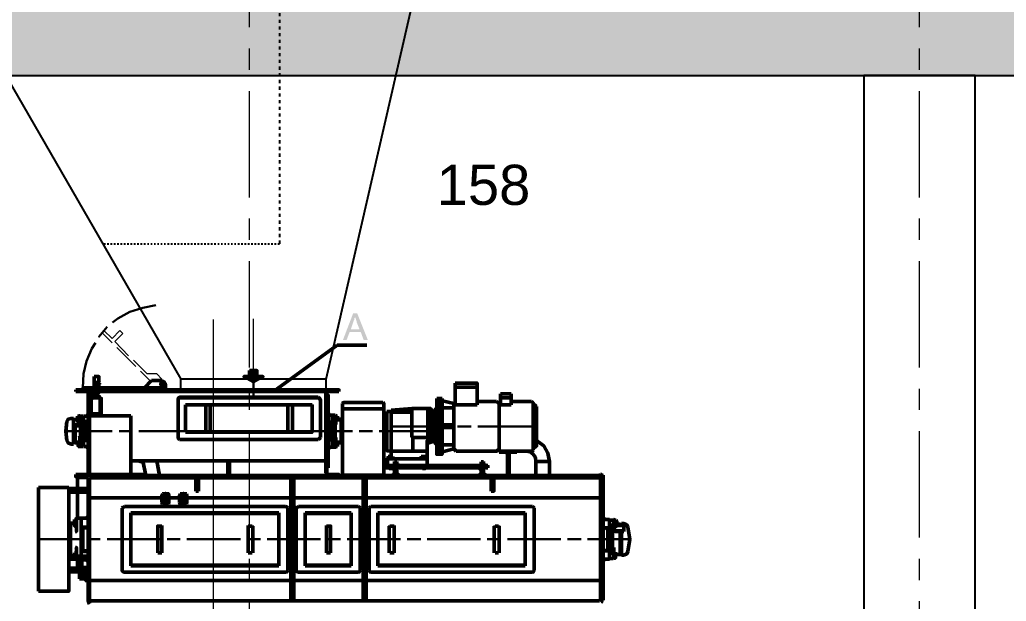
# Model space of a CAD drawing. Header units: millimetres. Extents: x 3220 to 226993, y 817 to 176024.
# Drawn here: x 204621 to 209039, y 143088 to 145694 of the extents above; entities that cross this region are included whole.
import ezdxf

# ---------------------------------------------------------------- set-up
doc = ezdxf.new("R2010")
doc.units = ezdxf.units.MM
doc.linetypes.add('AXES', pattern=[50.8, 31.75, -6.35, 6.35, -6.35])
doc.linetypes.add('DASHED', pattern=[15, 7, -8])
doc.layers.add('Axe', color=1, linetype='AXES', lineweight=9)
doc.layers.add('CACHÉ', color=3, linetype='DASHED')
doc.layers.add('Repère', color=76, linetype='Continuous')
doc.styles.get("Standard").update_dxf_attribs({"font": 'arial.ttf'})

# ---------------------------------------------------------------- blocks, each defined once
blk = doc.blocks.new('section b-c')
h = blk.add_hatch()
h.set_pattern_fill('AR-CONC', color=256, scale=3)
h.set_pattern_definition([(50, (0, 2000), (546.554, -47.817), [57.15, -628.65]), (355, (0, 2000), (-105.73, 573.17), [45.72, -502.922]), (100.4514, (45.55, 1996), (440.824, 525.353), [48.57, -534.271]), (46.1842, (0, 2152.4), (813.237, -126.127), [85.725, -942.975]), (96.6356, (67.8, 2141.9), (712.212, 742.278), [72.855, -801.407]), (351.184, (0, 2152.4), (712.212, 742.278), [68.58, -754.38]), (21, (76.2, 2114.3), (454.843, -306.7956), [57.15, -628.65]), (326, (76.2, 2114.3), (185.406, 552.564), [45.72, -502.92]), (71.4514, (114.1, 2088.73), (640.249, 245.768), [48.57, -534.27]), (37.5, (0, 2000), (9.2658, 253.6651), [0, -496.824, 0, -510.54, 0, -504.825]), (7.5, (0, 2000), (200.459, 300.5417), [0, -291.084, 0, -485.394, 0, -192.405]), (327.5, (-169.93, 2000), (406.7718, -17.1862), [0, -190.5, 0, -594.36, 0, -788.67]), (317.5, (-246.13, 2000), (444.3875, 76.2795), [0, -247.65, 0, -394.716, 0, -560.07])])
h.paths.add_polyline_path([(0, 9500), (-250, 9500), (-250, 5000), (0, 5000)])
h.paths.add_polyline_path([(250, 9500), (0, 9500), (0, 5000), (250, 5000)])
h.paths.add_polyline_path([(0, 10000), (-250, 10000), (-250, 9500), (0, 9500)])
h.paths.add_polyline_path([(3000, 10000), (0, 10000), (0, 9500), (250, 9500), (3000, 9500)])
h.paths.add_polyline_path([(6000, 10000), (3000, 10000), (3000, 9500), (6000, 9500)])
h.paths.add_polyline_path([(9000, 10000), (6000, 10000), (6000, 9500), (9000, 9500)])
h.paths.add_polyline_path([(12000, 10000), (9000, 10000), (9000, 9500), (12000, 9500)])
h.paths.add_polyline_path([(15000, 10000), (12000, 10000), (12000, 9500), (15000, 9500)])
h.paths.add_polyline_path([(24000, 10000), (15000, 10000), (15000, 9500), (15250, 9500), (17750, 9500), (24000, 9500)])
h.paths.add_polyline_path([(24000, 9500), (23750, 9500), (23750, 5000), (24000, 5000)])
h.paths.add_polyline_path([(24250, 9500), (24000, 9500), (24000, 5000), (24250, 5000)])
h.paths.add_polyline_path([(24250, 10000), (24000, 10000), (24000, 9500), (24250, 9500)])
blk.add_lwpolyline([(250, 5000), (250, 9500), (23750, 9500), (23750, 4000)])
blk.add_lwpolyline([(17750, 5000), (18250, 5000), (18250, 9500), (17750, 9500)], close=True)
at = {"layer": 'Axe', "ltscale": 15}
for p, q in [((15000, -4000), (15000, 33323.9)), ((18000, -4000), (18000, 33323.9))]:
    blk.add_line(p, q, dxfattribs=at)
blk = doc.blocks.new('cone produit finie')
at = {"color": 1}
for p, q in [((-3000, 0), (-3000, -50)), ((0, 0), (0, -50))]:
    blk.add_line(p, q, dxfattribs=at)
at = {"color": 4}
for p, q in [((-100, 0), (-2900, 0)), ((-1575, -2399.8), (-2900, 0)), ((-375, -560), (-100, 0)), ((-375, -1844.8), (-375, -560)), ((-375, -2399.8), (-375, -1844.8)), ((-275, -2399.8), (-1675, -2399.8)), ((-1675, -2399.8), (-675, -4249.8)), ((-275, -4249.8), (-275, -2399.8)), ((-675, -4289.8), (-675, -4249.8)), ((-275, -4249.8), (-675, -4249.8)), ((-275, -4289.8), (-275, -4249.8))]:
    blk.add_line(p, q, dxfattribs=at)
for points in [[(-290, -799.8), (-2645.1, -799.8), (-2645.1, -689.8), (-290, -689.8)], [(-290, -1449.8), (-2313.3, -1453.4), (-2313.3, -1343.4), (-290, -1339.8)], [(-290, -2054.8), (-2007.9, -2054.8), (-2007.9, -1944.8), (-290, -1944.8)], [(-200, -2654.8), (-1617.9, -2654.8), (-1617.9, -2544.8), (-200, -2544.8)], [(-200, -3154.8), (-1366, -3154.8), (-1366, -3044.8), (-200, -3044.8)], [(-200, -3654.8), (-1114.1, -3654.8), (-1114.1, -3544.8), (-200, -3544.8)], [(-200, -4299.8), (-750, -4299.8), (-750, -4289.8), (-200, -4289.8)]]:
    blk.add_lwpolyline(points, close=True, dxfattribs=at)
blk = doc.blocks.new('158')
at = {"color": 34}
for p, q in [((-1315.4, -492.8), (-1800.4, 1612.3)), ((550, 1612.3), (-665.4, -492.8)), ((-1315.4, -492.8), (-665.4, -492.8)), ((-1315.4, -537.8), (-1315.4, -492.8)), ((-665.4, -537.8), (-665.4, -492.8))]:
    blk.add_line(p, q, dxfattribs=at)
at = {"color": 34, "elevation": 0}
for points in [[(-1698.2, 1761.3), (-1198.2, 1761.3), (-1198.2, 1767.3), (-1698.2, 1767.3)], [(-748.2, 1761.3), (-248.2, 1761.3), (-248.2, 1767.3), (-748.2, 1767.3)], [(-1248.2, 1761.3), (-1648.2, 1761.3), (-1648.2, 1662.3), (-1248.2, 1662.3)], [(-298.2, 1761.3), (-698.2, 1761.3), (-698.2, 1662.3), (-298.2, 1662.3)], [(-1375.4, -542.8), (-605.4, -542.8), (-605.4, -537.8), (-1375.4, -537.8)]]:
    blk.add_lwpolyline(points, close=True, dxfattribs=at)
at = {"color": 34}
for points in [[(-1850.4, 1656.3), (600, 1656.3), (600, 1662.3), (-1850.4, 1662.3)], [(-1800.4, 1612.3), (550, 1612.3), (550, 1656.3), (-1800.4, 1656.3)]]:
    blk.add_lwpolyline(points, close=True, dxfattribs=at)
at = {"layer": 'CACHÉ', "ltscale": 2}
for p, q in [((-1107.2, 1357.3), (-1107.2, 112.3)), ((192.8, 1357.3), (192.8, 993.6))]:
    blk.add_line(p, q, dxfattribs=at)
at = {"layer": 'CACHÉ'}
blk.add_line((-1107.2, 112.3), (-316, 112.3), dxfattribs=at)
at = {"layer": 'CACHÉ', "ltscale": 2}
blk.add_lwpolyline([(-1157.2, 1357.3), (242.8, 1357.3), (242.8, 1362.3), (-1157.2, 1362.3)], close=True, dxfattribs=at)
blk = doc.blocks.new('PRESSE F')
at = {"true_color": 0x000007}
for points in [[(643.9, 3422.1), (625.2, 3422.1), (579.5, 3302.6), (596.1, 3302.6), (609.6, 3339), (659.5, 3339), (614.8, 3350.4), (627.3, 3387.8), (627.3, 3389.9), (630.4, 3393), (630.4, 3400.2), (633.5, 3403.4), (633.5, 3408.6)], [(643.9, 3422.1), (633.5, 3408.6), (633.5, 3405.4), (635.6, 3403.4), (635.6, 3400.2), (638.7, 3398.2), (638.7, 3393), (640.8, 3387.8), (640.8, 3384.7), (654.3, 3350.4), (614.8, 3350.4), (659.5, 3339), (673, 3302.6), (691.7, 3302.6)]]:
    blk.add_hatch(color=7, dxfattribs=at).paths.add_polyline_path(points)
at = {"color": 1, "linetype": 'Continuous', "lineweight": 30}
for points in [[(-257.6, 3459.4), (-315.7, 3448), (-374.9, 3429.3), (-427.9, 3400.2), (-451.8, 3381.6)], [(-475.7, 3362.9), (-513, 3318.2), (-513, 3318.2)], [(-528.6, 3291.2), (-544.2, 3265.2), (-569.1, 3209.2), (-581.6, 3151), (-584.7, 3089.7)], [(178.6, 3115.7), (178.6, 3049.2), (178.6, 3049.2)], [(1063.5, 2916.3), (795.5, 2916.3), (795.5, 2916.3)], [(1153.8, 2916.3), (1092.6, 2916.3)], [(1451.9, 2916.3), (1184, 2916.3)], [(-666.8, 2895.5), (-453.9, 2895.5)], [(-422.7, 2895.5), (-363.5, 2895.5)], [(-334.4, 2895.5), (-95.5, 2895.5)], [(-63.4, 2895.5), (-5.2, 2895.5)], [(23.9, 2895.5), (263.8, 2895.5)], [(292.9, 2895.5), (354.1, 2895.5)], [(383.2, 2895.5), (622.1, 2895.5)], [(652.2, 2895.5), (712.5, 2895.5)], [(742.6, 2895.5), (957.6, 2895.5), (957.6, 2895.5)], [(-595.1, 2411.5), (-784.1, 2411.5), (-784.1, 2411.5)], [(-507.9, 2411.5), (-566, 2411.5)], [(-236.8, 2411.5), (-475.7, 2411.5)], [(-148.5, 2411.5), (-206.7, 2411.5)], [(120.5, 2411.5), (-119.4, 2411.5)], [(210.8, 2411.5), (151.6, 2411.5)], [(478.8, 2411.5), (239.9, 2411.5)], [(569.1, 2411.5), (507.9, 2411.5)], [(838.1, 2411.5), (598.2, 2411.5)], [(928.5, 2411.5), (867.2, 2411.5)], [(1196.4, 2411.5), (957.6, 2411.5)], [(1286.8, 2411.5), (1225.5, 2411.5)], [(1555.8, 2411.5), (1316.9, 2411.5)], [(1646.1, 2411.5), (1584.8, 2411.5)], [(1861.1, 2411.5), (1675.2, 2411.5)]]:
    blk.add_lwpolyline(points, dxfattribs=at)
at = {"color": 1, "linetype": 'Continuous', "lineweight": 20}
for points in [[(0, 255.5), (0, 3395.1)], [(178.6, 3115.7), (178.6, 3398.2)]]:
    blk.add_lwpolyline(points, dxfattribs=at)
at = {"color": 7, "linetype": 'Continuous', "lineweight": 20, "true_color": 0x000007}
for points in [[(-453.9, 3309.9), (-491.2, 3345.2), (-499.5, 3336.9)], [(-499.5, 3336.9), (-453.9, 3291.2)], [(-419.6, 3345.2), (-453.9, 3309.9), (-453.9, 3309.9)], [(-441.4, 3296.4), (-406.1, 3331.7), (-419.6, 3345.2)], [(-441.4, 3296.4), (-380.1, 3233)], [(-433.1, 3270.4), (-347.9, 3185.3)], [(-358.3, 3212.3), (-297, 3151), (-297, 3151)], [(-327.1, 3163.5), (-281.4, 3118.8), (-281.4, 3118.8)], [(-254.4, 3151), (-297, 3151)], [(-254.4, 3151), (-230.6, 3127.1)], [(-145.4, 3079.3), (-145.4, 3073.1), (-145.4, 3073.1)], [(502.7, 3079.3), (502.7, 3073.1), (502.7, 3073.1)], [(-560.8, 2967.2), (-560.8, 2982.7), (-560.8, 2982.7)]]:
    blk.add_lwpolyline(points, dxfattribs=at)
at = {"color": 7, "linetype": 'Continuous', "lineweight": 50, "true_color": 0x000007}
for points in [[(553.6, 3280.8), (269, 3073.1), (269, 3073.1)], [(553.6, 3280.8), (686.5, 3280.8)], [(-533.8, 3139.6), (-533.8, 3089.7)], [(-533.8, 3139.6), (-513, 3139.6), (-513, 3113.6)], [(162, 3166.6), (162, 3139.6), (136.1, 3139.6), (178.6, 3115.7)], [(162, 3166.6), (194.2, 3166.6), (194.2, 3139.6), (221.2, 3139.6), (178.6, 3115.7)], [(-526.6, 3110.5), (-528.6, 3113.6), (-531.7, 3110.5)], [(-531.7, 3110.5), (-531.7, 3105.3)], [(-531.7, 3105.3), (-509.9, 3105.3)], [(-513, 3113.6), (-528.6, 3113.6), (-528.6, 3113.6)], [(-526.6, 3110.5), (-526.6, 3105.3)], [(-515.1, 3110.5), (-526.6, 3110.5), (-526.6, 3110.5)], [(-526.6, 3105.3), (-526.6, 3091.8)], [(-509.9, 3110.5), (-513, 3113.6), (-515.1, 3110.5)], [(-515.1, 3110.5), (-515.1, 3105.3)], [(-515.1, 3105.3), (-515.1, 3091.8)], [(-513, 3105.3), (-513, 3091.8)], [(-509.9, 3110.5), (-509.9, 3105.3)], [(-278.3, 3121.9), (-308.5, 3089.7)], [(-278.3, 3121.9), (-230.6, 3121.9)], [(-230.6, 3089.7), (-220.2, 3094.9), (-215, 3105.3), (-220.2, 3115.7), (-230.6, 3121.9)], [(-230.6, 3115.7), (-230.6, 3113.6)], [(-230.6, 3115.7), (-228.5, 3115.7), (-228.5, 3115.7)], [(-230.6, 3097), (-230.6, 3094.9), (-228.5, 3094.9)], [(-228.5, 3115.7), (-228.5, 3113.6)], [(-228.5, 3097), (-228.5, 3094.9)], [(-215, 3105.3), (-215, 3079.3)], [(1082.2, 3110.5), (1082.2, 3108.4), (1082.2, 3108.4)], [(1082.2, 3110.5), (1177.7, 3110.5)], [(1082.2, 3108.4), (1082.2, 3012.9)], [(1180.8, 3108.4), (1180.8, 3110.5), (1177.7, 3110.5)], [(1180.8, 3108.4), (1180.8, 3012.9)], [(-616.9, 3079.3), (-531.7, 3079.3)], [(-616.9, 3079.3), (-616.9, 3073.1)], [(-616.9, 3073.1), (-566, 3073.1), (-566, 3073.1)], [(-584.7, 3089.7), (-230.6, 3089.7)], [(-584.7, 3089.7), (-584.7, 3079.3), (-584.7, 3079.3)], [(-555.6, 3067.9), (-557.7, 3073.1), (-566, 3079.3)], [(-560.8, 3067.9), (-562.9, 3071), (-566, 3073.1)], [(-560.8, 3067.9), (-560.8, 2706.5)], [(-555.6, 3073.1), (-557.7, 3071), (-557.7, 3071)], [(-555.6, 3073.1), (-533.8, 3073.1), (-533.8, 3073.1)], [(-555.6, 3067.9), (-555.6, 2706.5), (-555.6, 2706.5)], [(-550.4, 3062.7), (-550.4, 3044)], [(-542.1, 3044), (-542.1, 3049.2), (-550.4, 3044)], [(-547.3, 3067.9), (-523.4, 3079.3), (-523.4, 3079.3)], [(-544.2, 3055.4), (-523.4, 3057.5), (-523.4, 3057.5)], [(-542.1, 3049.2), (-509.9, 3049.2), (-509.9, 3044)], [(-539, 3055.4), (-539, 3049.2)], [(-536.9, 3089.7), (-536.9, 3084.5)], [(-536.9, 3084.5), (-504.7, 3084.5)], [(-509.9, 3091.8), (-531.7, 3091.8), (-531.7, 3089.7)], [(-518.2, 3062.7), (-513, 3067.9), (-509.9, 3073.1), (-513, 3081.4), (-520.3, 3084.5), (-528.6, 3081.4), (-531.7, 3076.2)], [(-531.7, 3055.4), (-520.3, 3055.4), (-520.3, 3049.2)], [(-531.7, 3055.4), (-531.7, 3049.2)], [(-528.6, 3055.4), (-528.6, 3057.5)], [(-523.4, 3055.4), (-526.6, 3057.5), (-528.6, 3055.4)], [(-515.1, 3071), (-520.3, 3057.5), (-523.4, 3057.5)], [(-523.4, 3055.4), (-523.4, 3057.5)], [(-509.9, 3091.8), (-509.9, 3089.7)], [(-509.9, 3079.3), (560.8, 3079.3), (560.8, 3073.1)], [(-509.9, 3073.1), (500.6, 3073.1), (502.7, 3071)], [(-504.7, 3089.7), (-504.7, 3084.5)], [(-260.7, 3089.7), (-260.7, 3079.3)], [(-244.1, 3089.7), (-244.1, 3079.3)], [(513, 3079.3), (505.8, 3073.1), (502.7, 3067.9)], [(502.7, 3067.9), (502.7, 2706.5)], [(560.8, 3073.1), (513, 3073.1), (507.9, 3071), (507.9, 3067.9)], [(507.9, 3067.9), (507.9, 2701.3), (513, 2701.3)], [(513, 2730.4), (513, 3057.5), (507.9, 3057.5)], [(1180.8, 3091.8), (1082.2, 3091.8)], [(1284.7, 3062.7), (1284.7, 3060.6), (1284.7, 3060.6)], [(1284.7, 3062.7), (1332.5, 3062.7)], [(1332.5, 3012.9), (1284.7, 3012.9), (1284.7, 3060.6)], [(1332.5, 3060.6), (1332.5, 3062.7), (1332.5, 3062.7)], [(1332.5, 3060.6), (1332.5, 3012.9)], [(-550.4, 3047.1), (-555.6, 3047.1)], [(-550.4, 3044), (-509.9, 3044), (-509.9, 3044)], [(-542.1, 3044), (-544.2, 3041.9), (-547.3, 3038.8)], [(-547.3, 3038.8), (-547.3, 2975.5)], [(-509.9, 3047.1), (-504.7, 3047.1)], [(-507.9, 3038.8), (-507.9, 3041.9), (-509.9, 3044)], [(-507.9, 3038.8), (-507.9, 2970.3)], [(-504.7, 3044), (-504.7, 3047.1)], [(-502.7, 3044), (-502.7, 2970.3)], [(468.4, 3047.1), (-151.6, 3047.1), (-156.8, 3044), (-158.9, 3036.8)], [(468.4, 3044), (-151.6, 3044), (-156.8, 3041.9), (-158.9, 3033.6)], [(-158.9, 3036.8), (-158.9, 2866.4), (-156.8, 2861.2), (-151.6, 2858.1)], [(-124.6, 3012.9), (441.4, 3012.9), (441.4, 3012.9)], [(-124.6, 3012.9), (-124.6, 2890.3)], [(-34.3, 3009.7), (-34.3, 3012.9)], [(-34.3, 3009.7), (-34.3, 2892.4), (-15.6, 2892.4)], [(-15.6, 3009.7), (-15.6, 3012.9)], [(-15.6, 3009.7), (-15.6, 2892.4), (-15.6, 2892.4)], [(332.3, 3009.7), (332.3, 2892.4)], [(335.5, 3009.7), (335.5, 3012.9)], [(351, 3009.7), (351, 3012.9)], [(354.1, 3009.7), (354.1, 2892.4)], [(441.4, 3012.9), (441.4, 2890.3), (441.4, 2890.3)], [(478.8, 3036.8), (473.6, 3044), (468.4, 3047.1)], [(478.8, 3033.6), (473.6, 3041.9), (468.4, 3044)], [(478.8, 3036.8), (478.8, 2866.4)], [(758.1, 3023.2), (582.6, 3023.2), (577.4, 3018.1)], [(577.4, 3018.1), (577.4, 2696.1), (577.4, 2696.1)], [(763.3, 2696.1), (763.3, 3018.1), (758.1, 3023.2)], [(763.3, 3018.1), (758.1, 3023.2)], [(1000.1, 3041.9), (1000.1, 3038.8), (1000.1, 3038.8)], [(1013.6, 3041.9), (1000.1, 3041.9)], [(1000.1, 3038.8), (1000.1, 2794.8)], [(1013.6, 3041.9), (1013.6, 2791.7)], [(1013.6, 2791.7), (1013.6, 3041.9), (1024, 3041.9)], [(1013.6, 2791.7), (1024, 2791.7), (1024, 3041.9)], [(1024, 3033.6), (1024, 3030.5), (1026.1, 3030.5)], [(1077, 3018.1), (1026.1, 3030.5)], [(1071.8, 2999.4), (1074.9, 2999.4), (1077, 3004.6)], [(1077, 3018.1), (1082.2, 3023.2)], [(1077, 3018.1), (1077, 2815.5)], [(1082.2, 3012.9), (1180.8, 3012.9)], [(1268.1, 3028.4), (1180.8, 3028.4)], [(1268.1, 3028.4), (1279.5, 3018.1)], [(1279.5, 3028.4), (1284.7, 3028.4)], [(1279.5, 3028.4), (1279.5, 2805.2)], [(1332.5, 3044), (1284.7, 3044)], [(1332.5, 3028.4), (1424.9, 3028.4)], [(1431.1, 2810.3), (1431.1, 3023.2), (1428, 3025.3), (1424.9, 3028.4)], [(1431.1, 3018.1), (1446.7, 3004.6)], [(1446.7, 3004.6), (1446.7, 2829), (1446.7, 2829)], [(-608.6, 2940.2), (-608.6, 2962), (-608.6, 2962)], [(-608.6, 2962), (-600.3, 2962)], [(-600.3, 2924.6), (-600.3, 2964.1), (-598.2, 2964.1)], [(-598.2, 2964.1), (-598.2, 2922.5), (-598.2, 2922.5)], [(-595.1, 2962), (-598.2, 2962), (-598.2, 2962)], [(-595.1, 2962), (-581.6, 2962)], [(-581.6, 2962), (-581.6, 2825.9)], [(-579.5, 2962), (-579.5, 2964.1)], [(-579.5, 2962), (-569.1, 2962)], [(-569.1, 2962), (-560.8, 2970.3)], [(-539, 2970.3), (-555.6, 2970.3)], [(-555.6, 2964.1), (-369.7, 2964.1)], [(-547.3, 2975.5), (-544.2, 2972.4), (-542.1, 2972.4)], [(-542.1, 2972.4), (-507.9, 2972.4), (-507.9, 2975.5)], [(-539, 2972.4), (-539, 2970.3)], [(-539, 2970.3), (-513, 2970.3)], [(-515.1, 2970.3), (-515.1, 2972.4)], [(-515.1, 2970.3), (-507.9, 2970.3), (-507.9, 2970.3)], [(-513, 2972.4), (-513, 2970.3)], [(-507.9, 2970.3), (-504.7, 2970.3)], [(-504.7, 2970.3), (-504.7, 2972.4)], [(-369.7, 2964.1), (-369.7, 2706.5), (-366.6, 2701.3), (-363.5, 2701.3)], [(521.4, 2967.2), (513, 2975.5)], [(521.4, 2967.2), (545.2, 2967.2)], [(531.7, 2967.2), (531.7, 2823.8)], [(548.4, 2964.1), (545.2, 2967.2), (545.2, 2967.2)], [(548.4, 2964.1), (548.4, 2924.6)], [(555.6, 2962), (548.4, 2962)], [(555.6, 2956.8), (555.6, 2962), (555.6, 2962)], [(776.8, 2962), (771.7, 2962), (768.5, 2958.9)], [(776.8, 2982.7), (776.8, 2839.4)], [(776.8, 2982.7), (795.5, 2982.7), (795.5, 2982.7)], [(888, 2996.2), (795.5, 2989)], [(795.5, 2989), (795.5, 2985.9), (795.5, 2985.9)], [(795.5, 2985.9), (795.5, 2805.2)], [(795.5, 2980.7), (888, 2980.7)], [(888, 2970.3), (888, 2996.2), (971.1, 2996.2)], [(888, 2982.7), (888, 2868.5)], [(959.6, 2996.2), (959.6, 2876.8)], [(976.2, 2991.1), (973.1, 2994.2), (973.1, 2996.2), (971.1, 2996.2)], [(976.2, 2991.1), (976.2, 2982.7)], [(984.6, 2982.7), (976.2, 2989), (976.2, 2989)], [(976.2, 2982.7), (976.2, 2879.9)], [(984.6, 2982.7), (1000.1, 2999.4)], [(984.6, 2849.8), (984.6, 2982.7)], [(1024, 3001.4), (1024, 2999.4), (1024, 2999.4)], [(1024, 2999.4), (1071.8, 2999.4)], [(-656.4, 2938.1), (-661.6, 2895.5), (-656.4, 2852.9)], [(-627.3, 2951.6), (-637.7, 2951.6), (-651.2, 2948.5), (-656.4, 2938.1)], [(-627.3, 2837.3), (-627.3, 2951.6)], [(-627.3, 2946.4), (-608.6, 2946.4)], [(-627.3, 2922.5), (-600.3, 2922.5), (-600.3, 2924.6)], [(-603.4, 2919.4), (-627.3, 2919.4)], [(-608.6, 2946.4), (-619, 2946.4), (-619, 2946.4)], [(-619, 2844.6), (-619, 2919.4)], [(-608.6, 2958.9), (-608.6, 2956.8), (-600.3, 2956.8)], [(-608.6, 2956.8), (-608.6, 2943.3), (-608.6, 2943.3)], [(-600.3, 2943.3), (-608.6, 2943.3), (-608.6, 2938.1), (-600.3, 2938.1)], [(-603.4, 2919.4), (-598.2, 2922.5), (-598.2, 2924.6)], [(-600.3, 2919.4), (-598.2, 2919.4), (-598.2, 2922.5)], [(-595.1, 2839.4), (-595.1, 2951.6)], [(-581.6, 2916.3), (-576.4, 2916.3)], [(-579.5, 2938.1), (-569.1, 2938.1), (-569.1, 2938.1)], [(-576.4, 2938.1), (-576.4, 2852.9), (-576.4, 2852.9)], [(-569.1, 2938.1), (-560.8, 2929.8)], [(531.7, 2935), (521.4, 2935), (513, 2927.7)], [(526.6, 2935), (526.6, 2856)], [(526.6, 2916.3), (531.7, 2916.3)], [(545.2, 2951.6), (545.2, 2839.4)], [(555.6, 2956.8), (548.4, 2956.8)], [(555.6, 2943.3), (548.4, 2943.3)], [(555.6, 2938.1), (548.4, 2938.1)], [(555.6, 2958.9), (555.6, 2940.2)], [(555.6, 2943.3), (555.6, 2956.8), (555.6, 2956.8)], [(555.6, 2948.5), (569.1, 2948.5)], [(555.6, 2938.1), (555.6, 2943.3), (555.6, 2943.3)], [(572.2, 2946.4), (572.2, 2948.5), (569.1, 2948.5)], [(572.2, 2946.4), (572.2, 2842.5), (572.2, 2842.5)], [(577.4, 2929.8), (572.2, 2929.8), (572.2, 2932.9), (572.2, 2929.8)], [(572.2, 2929.8), (572.2, 2858.1), (572.2, 2858.1)], [(768.5, 2951.6), (763.3, 2951.6), (763.3, 2948.5)], [(768.5, 2958.9), (768.5, 2829)], [(1024, 2927.7), (1024, 2924.6), (1029.2, 2922.5)], [(1029.2, 2922.5), (1071.8, 2922.5), (1071.8, 2922.5)], [(1071.8, 2922.5), (1074.9, 2924.6), (1077, 2927.7)], [(-124.6, 2892.4), (441.4, 2892.4)], [(-124.6, 2890.3), (441.4, 2890.3)], [(-34.3, 2892.4), (-34.3, 2895.5)], [(-15.6, 2892.4), (-15.6, 2895.5)], [(335.5, 2892.4), (335.5, 2895.5)], [(335.5, 2892.4), (351, 2892.4)], [(351, 2892.4), (351, 2895.5)], [(959.6, 2876.8), (959.6, 2852.9), (976.2, 2858.1)], [(976.2, 2879.9), (976.2, 2858.1)], [(1029.2, 2911.1), (1024, 2909), (1024, 2905.9)], [(1029.2, 2911.1), (1071.8, 2911.1), (1071.8, 2911.1)], [(1077, 2905.9), (1074.9, 2909), (1071.8, 2911.1)], [(-656.4, 2852.9), (-651.2, 2842.5), (-637.7, 2837.3)], [(-627.3, 2837.3), (-637.7, 2837.3), (-637.7, 2837.3)], [(-627.3, 2866.4), (-619, 2866.4), (-619, 2866.4)], [(-619, 2852.9), (-627.3, 2852.9)], [(-619, 2844.6), (-619, 2842.5), (-616.9, 2842.5)], [(-616.9, 2842.5), (-605.5, 2842.5)], [(-605.5, 2852.9), (-605.5, 2844.6), (-605.5, 2844.6)], [(-605.5, 2852.9), (-598.2, 2852.9), (-598.2, 2852.9)], [(-605.5, 2849.8), (-605.5, 2829), (-605.5, 2834.2)], [(-605.5, 2844.6), (-605.5, 2834.2), (-605.5, 2834.2)], [(-605.5, 2844.6), (-598.2, 2844.6)], [(-605.5, 2834.2), (-598.2, 2834.2)], [(-605.5, 2829), (-605.5, 2825.9)], [(-598.2, 2868.5), (-600.3, 2871.6), (-600.3, 2871.6)], [(-598.2, 2829), (-598.2, 2868.5)], [(-598.2, 2829), (-598.2, 2825.9), (-595.1, 2825.9)], [(-581.6, 2871.6), (-576.4, 2871.6)], [(-579.5, 2852.9), (-569.1, 2852.9), (-569.1, 2852.9)], [(-579.5, 2829), (-579.5, 2831.1)], [(-569.1, 2852.9), (-560.8, 2861.2)], [(-151.6, 2858.1), (468.4, 2858.1)], [(468.4, 2858.1), (473.6, 2861.2), (478.8, 2866.4)], [(521.4, 2856), (513, 2863.3)], [(521.4, 2856), (531.7, 2856)], [(526.6, 2871.6), (531.7, 2871.6)], [(548.4, 2825.9), (548.4, 2866.4)], [(555.6, 2852.9), (548.4, 2852.9)], [(555.6, 2844.6), (548.4, 2844.6)], [(555.6, 2834.2), (548.4, 2834.2)], [(555.6, 2825.9), (555.6, 2852.9), (555.6, 2852.9)], [(555.6, 2829), (555.6, 2849.8)], [(555.6, 2842.5), (572.2, 2842.5), (572.2, 2842.5)], [(572.2, 2861.2), (577.4, 2861.2), (577.4, 2861.2)], [(768.5, 2837.3), (763.3, 2837.3), (763.3, 2839.4)], [(776.8, 2829), (768.5, 2829), (768.5, 2829)], [(795.5, 2805.2), (776.8, 2807.2), (776.8, 2839.4)], [(888, 2868.5), (888, 2871.6)], [(888, 2868.5), (891.1, 2868.5), (891.1, 2866.4)], [(891.1, 2866.4), (959.6, 2866.4)], [(893.2, 2866.4), (893.2, 2863.3), (893.2, 2863.3)], [(899.4, 2866.4), (893.2, 2866.4), (893.2, 2866.4)], [(893.2, 2863.3), (893.2, 2805.2)], [(957.6, 2849.8), (957.6, 2852.9), (959.6, 2852.9)], [(984.6, 2849.8), (957.6, 2839.4)], [(957.6, 2849.8), (957.6, 2805.2)], [(984.6, 2849.8), (1000.1, 2834.2)], [(1024, 2834.2), (1024, 2831.1), (1024, 2831.1)], [(1024, 2834.2), (1071.8, 2834.2), (1071.8, 2834.2)], [(1077, 2829), (1074.9, 2834.2), (1071.8, 2834.2)], [(1431.1, 2815.5), (1446.7, 2829)], [(1504.9, 2759.5), (1497.6, 2796.8), (1478.9, 2829), (1446.7, 2852.9)], [(-605.5, 2825.9), (-598.2, 2825.9)], [(-595.1, 2825.9), (-581.6, 2825.9)], [(-579.5, 2825.9), (-569.1, 2825.9)], [(-569.1, 2825.9), (-560.8, 2818.7)], [(521.4, 2823.8), (513, 2815.5)], [(521.4, 2823.8), (548.4, 2823.8), (548.4, 2825.9)], [(555.6, 2825.9), (548.4, 2825.9)], [(795.5, 2805.2), (957.6, 2805.2)], [(797.6, 2805.2), (795.5, 2805.2), (795.5, 2802)], [(795.5, 2802), (795.5, 2781.3)], [(957.6, 2805.2), (957.6, 2770.9)], [(1000.1, 2794.8), (1000.1, 2791.7), (1013.6, 2791.7)], [(1026.1, 2802), (1024, 2802), (1024, 2800)], [(1077, 2815.5), (1026.1, 2802)], [(1077, 2815.5), (1087.4, 2805.2)], [(1087.4, 2805.2), (1268.1, 2805.2), (1279.5, 2815.5)], [(1268.1, 2805.2), (1087.4, 2805.2)], [(1279.5, 2805.2), (1424.9, 2805.2)], [(1279.5, 2805.2), (1279.5, 2800)], [(1316.9, 2800), (1279.5, 2800)], [(1316.9, 2794.8), (1310.7, 2800)], [(1316.9, 2805.2), (1316.9, 2696.1)], [(1324.2, 2805.2), (1324.2, 2696.1)], [(1358.4, 2800), (1324.2, 2800)], [(1324.2, 2794.8), (1329.4, 2800)], [(1358.4, 2805.2), (1398.9, 2805.2), (1398.9, 2805.2)], [(1358.4, 2805.2), (1358.4, 2800)], [(1443.6, 2759.5), (1441.5, 2776.1), (1431.1, 2791.7), (1417.6, 2802), (1398.9, 2805.2)], [(1424.9, 2805.2), (1428, 2807.2), (1431.1, 2810.3)], [(-369.7, 2762.6), (502.7, 2762.6)], [(-337.5, 2762.6), (-313.6, 2754.3)], [(-303.3, 2696.1), (-315.7, 2762.6)], [(-242, 2696.1), (-254.4, 2762.6)], [(64.4, 2762.6), (64.4, 2696.1)], [(71.7, 2762.6), (71.7, 2696.1)], [(766.5, 2740.8), (1228.6, 2740.8), (1228.6, 2740.8)], [(1228.6, 2730.4), (766.5, 2730.4), (766.5, 2740.8)], [(782, 2773), (782, 2770.9), (778.9, 2770.9), (778.9, 2740.8)], [(782, 2781.3), (782, 2773)], [(797.6, 2781.3), (782, 2781.3), (782, 2781.3)], [(805.9, 2773), (782, 2773)], [(782, 2770.9), (954.4, 2770.9), (954.4, 2770.9)], [(800.7, 2781.3), (785.2, 2781.3)], [(787.2, 2781.3), (787.2, 2773)], [(797.6, 2781.3), (797.6, 2773)], [(802.8, 2781.3), (797.6, 2781.3), (797.6, 2781.3)], [(802.8, 2781.3), (802.8, 2773)], [(805.9, 2773), (805.9, 2770.9)], [(805.9, 2749.1), (805.9, 2740.8)], [(811.1, 2749.1), (811.1, 2740.8), (805.9, 2740.8)], [(805.9, 2749.1), (826.7, 2749.1), (826.7, 2749.1)], [(805.9, 2749.1), (805.9, 2740.8)], [(811.1, 2749.1), (811.1, 2740.8), (805.9, 2740.8)], [(805.9, 2749.1), (826.7, 2749.1), (826.7, 2749.1)], [(824.6, 2749.1), (809, 2749.1)], [(824.6, 2749.1), (809, 2749.1)], [(824.6, 2740.8), (809, 2740.8)], [(811.1, 2757.4), (811.1, 2759.5)], [(811.1, 2757.4), (811.1, 2759.5), (811.1, 2759.5)], [(811.1, 2757.4), (821.5, 2757.4)], [(811.1, 2749.1), (811.1, 2757.4)], [(811.1, 2757.4), (821.5, 2757.4)], [(811.1, 2740.8), (826.7, 2740.8), (826.7, 2740.8)], [(811.1, 2740.8), (826.7, 2740.8), (826.7, 2740.8)], [(821.5, 2757.4), (821.5, 2759.5)], [(821.5, 2749.1), (821.5, 2757.4), (821.5, 2757.4)], [(821.5, 2749.1), (821.5, 2740.8)], [(821.5, 2749.1), (821.5, 2740.8)], [(826.7, 2749.1), (826.7, 2740.8)], [(826.7, 2749.1), (826.7, 2740.8)], [(930.6, 2781.3), (930.6, 2773)], [(949.2, 2781.3), (930.6, 2781.3), (930.6, 2781.3)], [(954.4, 2773), (930.6, 2773)], [(930.6, 2773), (930.6, 2770.9)], [(952.4, 2781.3), (933.7, 2781.3)], [(935.7, 2781.3), (935.7, 2773)], [(949.2, 2781.3), (949.2, 2773)], [(954.4, 2781.3), (949.2, 2781.3), (949.2, 2781.3)], [(954.4, 2781.3), (954.4, 2773)], [(954.4, 2773), (954.4, 2770.9)], [(957.6, 2767.8), (957.6, 2770.9), (954.4, 2770.9)], [(957.6, 2767.8), (957.6, 2740.8), (957.6, 2740.8)], [(1194.3, 2749.1), (1194.3, 2740.8)], [(1199.5, 2749.1), (1199.5, 2740.8), (1194.3, 2740.8)], [(1194.3, 2749.1), (1215.1, 2749.1), (1215.1, 2749.1)], [(1194.3, 2749.1), (1194.3, 2740.8)], [(1199.5, 2749.1), (1199.5, 2740.8), (1194.3, 2740.8)], [(1194.3, 2749.1), (1215.1, 2749.1), (1215.1, 2749.1)], [(1213, 2749.1), (1196.4, 2749.1)], [(1213, 2749.1), (1196.4, 2749.1)], [(1213, 2740.8), (1196.4, 2740.8)], [(1199.5, 2757.4), (1209.9, 2757.4), (1209.9, 2757.4)], [(1199.5, 2749.1), (1199.5, 2757.4), (1199.5, 2757.4)], [(1199.5, 2757.4), (1209.9, 2757.4), (1209.9, 2757.4)], [(1199.5, 2740.8), (1215.1, 2740.8), (1215.1, 2740.8)], [(1199.5, 2740.8), (1215.1, 2740.8), (1215.1, 2740.8)], [(1209.9, 2757.4), (1209.9, 2759.5)], [(1209.9, 2749.1), (1209.9, 2757.4), (1209.9, 2757.4)], [(1209.9, 2749.1), (1209.9, 2740.8)], [(1209.9, 2749.1), (1209.9, 2740.8)], [(1215.1, 2749.1), (1215.1, 2740.8)], [(1215.1, 2749.1), (1215.1, 2740.8)], [(1228.6, 2740.8), (1228.6, 2730.4)], [(1502.8, 2759.5), (1446.7, 2759.5), (1443.6, 2757.4)], [(1443.6, 2759.5), (1443.6, 2757.4), (1443.6, 2757.4)], [(1446.7, 2759.5), (1443.6, 2759.5), (1443.6, 2759.5)], [(1443.6, 2696.1), (1443.6, 2757.4)], [(1504.9, 2757.4), (1502.8, 2759.5), (1504.9, 2759.5)], [(1504.9, 2757.4), (1504.9, 2759.5), (1504.9, 2759.5)], [(1504.9, 2696.1), (1504.9, 2757.4)], [(-616.9, 2701.3), (-562.9, 2701.3), (-560.8, 2706.5)], [(-616.9, 2701.3), (-616.9, 2696.1)], [(-616.9, 2696.1), (1728.2, 2696.1)], [(-616.9, 2696.1), (-616.9, 2690.9), (-566, 2690.9)], [(-566, 2696.1), (-557.7, 2698.2), (-555.6, 2706.5)], [(-557.7, 2701.3), (-313.6, 2701.3), (-313.6, 2696.1)], [(-552.5, 2701.3), (-555.6, 2704.4)], [(-351, 2696.1), (-313.6, 2696.1)], [(502.7, 2706.5), (505.8, 2698.2), (513, 2696.1)], [(507.9, 2730.4), (513, 2730.4)], [(560.8, 2696.1), (560.8, 2701.3), (513, 2701.3)], [(577.4, 2698.2), (763.3, 2698.2)], [(797.6, 2728.3), (787.2, 2728.3), (787.2, 2730.4)], [(787.2, 2728.3), (787.2, 2730.4)], [(800.7, 2730.4), (800.7, 2728.3), (797.6, 2728.3)], [(809, 2704.4), (800.7, 2696.1)], [(805.9, 2730.4), (826.7, 2730.4), (826.7, 2730.4)], [(805.9, 2723.1), (805.9, 2730.4)], [(805.9, 2730.4), (826.7, 2730.4), (826.7, 2730.4)], [(805.9, 2723.1), (805.9, 2730.4)], [(826.7, 2723.1), (805.9, 2723.1), (805.9, 2723.1)], [(826.7, 2723.1), (805.9, 2723.1), (805.9, 2723.1)], [(809, 2730.4), (824.6, 2730.4)], [(809, 2720), (824.6, 2720)], [(824.6, 2706.5), (809, 2706.5), (809, 2704.4)], [(811.1, 2723.1), (811.1, 2730.4)], [(811.1, 2723.1), (811.1, 2730.4)], [(811.1, 2706.5), (811.1, 2720)], [(821.5, 2723.1), (821.5, 2730.4)], [(821.5, 2723.1), (821.5, 2730.4)], [(821.5, 2706.5), (821.5, 2720)], [(824.6, 2704.4), (824.6, 2706.5)], [(824.6, 2704.4), (832.9, 2696.1)], [(826.7, 2723.1), (826.7, 2730.4)], [(826.7, 2723.1), (826.7, 2730.4)], [(935.7, 2728.3), (935.7, 2730.4)], [(938.9, 2728.3), (935.7, 2728.3)], [(947.2, 2728.3), (938.9, 2728.3)], [(949.2, 2730.4), (949.2, 2728.3), (947.2, 2728.3)], [(1196.4, 2704.4), (1189.2, 2696.1)], [(1194.3, 2730.4), (1215.1, 2730.4), (1215.1, 2730.4)], [(1194.3, 2723.1), (1194.3, 2730.4)], [(1194.3, 2730.4), (1215.1, 2730.4), (1215.1, 2730.4)], [(1194.3, 2723.1), (1194.3, 2730.4)], [(1215.1, 2723.1), (1194.3, 2723.1), (1194.3, 2723.1)], [(1215.1, 2723.1), (1194.3, 2723.1), (1194.3, 2723.1)], [(1196.4, 2730.4), (1213, 2730.4)], [(1196.4, 2720), (1213, 2720)], [(1213, 2706.5), (1196.4, 2706.5), (1196.4, 2704.4)], [(1199.5, 2723.1), (1199.5, 2730.4)], [(1199.5, 2723.1), (1199.5, 2730.4)], [(1199.5, 2706.5), (1199.5, 2720)], [(1209.9, 2723.1), (1209.9, 2730.4)], [(1209.9, 2723.1), (1209.9, 2730.4)], [(1209.9, 2706.5), (1209.9, 2720)], [(1213, 2704.4), (1213, 2706.5)], [(1213, 2704.4), (1220.3, 2696.1)], [(1215.1, 2723.1), (1215.1, 2730.4)], [(1215.1, 2723.1), (1215.1, 2730.4)], [(1733.4, 2701.3), (1728.2, 2696.1)], [(1733.4, 2140.5), (1733.4, 2701.3)], [(1733.4, 2701.3), (1739.6, 2701.3)], [(1739.6, 2701.3), (1739.6, 2135.3)], [(1744.8, 2698.2), (1739.6, 2698.2)], [(1744.8, 2698.2), (1744.8, 2137.4)], [(-608.6, 2637.9), (-608.6, 2690.9)], [(-608.6, 2687.8), (-562.9, 2687.8)], [(-560.8, 2685.7), (-562.9, 2687.8), (-566, 2690.9)], [(-560.8, 2135.3), (-560.8, 2685.7), (-560.8, 2685.7)], [(-555.6, 2685.7), (-555.6, 2124.9)], [(-555.6, 2685.7), (1728.2, 2685.7)], [(-78.9, 2685.7), (-78.9, 2626.5)], [(-78.9, 2674.3), (-66.5, 2674.3)], [(-66.5, 2685.7), (-66.5, 2626.5)], [(345.8, 2135.3), (345.8, 2685.7)], [(359.3, 2135.3), (359.3, 2685.7)], [(669.9, 2135.3), (669.9, 2685.7)], [(683.4, 2135.3), (683.4, 2685.7)], [(1244.2, 2685.7), (1244.2, 2626.5)], [(1255.6, 2685.7), (1255.6, 2626.5), (1244.2, 2626.5)], [(1244.2, 2674.3), (1255.6, 2674.3)], [(1728.2, 2685.7), (1733.4, 2680.5)], [(-784.1, 2643.1), (-784.1, 2177.9)], [(-648.1, 2643.1), (-648.1, 2177.9), (-784.1, 2177.9)], [(-784.1, 2643.1), (-648.1, 2643.1)], [(-560.8, 2643.1), (-566, 2637.9), (-648.1, 2637.9)], [(-560.8, 2616.1), (-566, 2621.3), (-648.1, 2621.3)], [(-608.6, 2505), (-608.6, 2621.3)], [(-228.5, 2614.1), (-230.6, 2607.8), (-230.6, 2602.6), (-228.5, 2600.6)], [(-201.5, 2600.6), (-199.4, 2602.6), (-199.4, 2607.8), (-201.5, 2614.1), (-215, 2616.1), (-228.5, 2614.1)], [(-148.5, 2614.1), (-151.6, 2607.8), (-151.6, 2602.6), (-148.5, 2600.6)], [(-121.5, 2614.1), (-135, 2616.1), (-148.5, 2614.1)], [(-143.3, 2610.9), (-145.4, 2605.7), (-143.3, 2600.6), (-135, 2597.4), (-124.6, 2600.6)], [(-124.6, 2610.9), (-135, 2614.1), (-143.3, 2610.9)], [(-124.6, 2600.6), (-121.5, 2605.7), (-124.6, 2610.9)], [(-121.5, 2600.6), (-119.4, 2602.6), (-119.4, 2607.8), (-121.5, 2614.1)], [(-78.9, 2634.8), (-66.5, 2634.8)], [(-78.9, 2626.5), (-66.5, 2626.5)], [(1244.2, 2634.8), (1255.6, 2634.8)], [(-230.6, 2595.4), (-555.6, 2595.4)], [(-230.6, 2605.7), (-230.6, 2592.2)], [(-230.6, 2590.2), (-230.6, 2592.2)], [(-230.6, 2592.2), (-228.5, 2583.9), (-228.5, 2583.9)], [(-230.6, 2590.2), (-230.6, 2576.7)], [(-230.6, 2590.2), (-228.5, 2583.9)], [(-230.6, 2576.7), (-228.5, 2568.4)], [(-228.5, 2600.6), (-215, 2595.4), (-201.5, 2600.6)], [(-228.5, 2583.9), (-215, 2578.7), (-201.5, 2583.9)], [(-228.5, 2583.9), (-215, 2581.9), (-201.5, 2583.9)], [(-228.5, 2568.4), (-215, 2565.2), (-201.5, 2568.4)], [(-201.5, 2583.9), (-199.4, 2592.2)], [(-201.5, 2583.9), (-199.4, 2590.2)], [(-201.5, 2568.4), (-199.4, 2576.7)], [(-199.4, 2605.7), (-199.4, 2592.2)], [(-199.4, 2595.4), (-151.6, 2595.4)], [(-199.4, 2590.2), (-199.4, 2592.2)], [(-199.4, 2590.2), (-199.4, 2576.7)], [(-151.6, 2605.7), (-151.6, 2592.2)], [(-151.6, 2590.2), (-151.6, 2592.2)], [(-151.6, 2592.2), (-148.5, 2583.9)], [(-151.6, 2590.2), (-148.5, 2583.9)], [(-151.6, 2590.2), (-151.6, 2576.7)], [(-151.6, 2576.7), (-148.5, 2568.4), (-135, 2565.2), (-121.5, 2568.4)], [(-148.5, 2600.6), (-135, 2595.4), (-121.5, 2600.6)], [(-148.5, 2583.9), (-135, 2581.9), (-121.5, 2583.9), (-119.4, 2592.2)], [(-148.5, 2583.9), (-135, 2578.7), (-121.5, 2583.9)], [(-140.2, 2600.6), (-140.2, 2602.6)], [(-121.5, 2583.9), (-119.4, 2590.2)], [(-121.5, 2568.4), (-119.4, 2576.7), (-119.4, 2576.7)], [(-119.4, 2605.7), (-119.4, 2592.2)], [(-119.4, 2595.4), (345.8, 2595.4)], [(-119.4, 2590.2), (-119.4, 2592.2)], [(-119.4, 2590.2), (-119.4, 2576.7)], [(359.3, 2595.4), (669.9, 2595.4)], [(683.4, 2595.4), (1733.4, 2595.4)], [(-398.8, 2558), (-404, 2554.9), (-409.2, 2549.7)], [(-409.2, 2549.7), (-409.2, 2270.3), (-404, 2265.1), (-398.8, 2263), (322, 2263)], [(-398.8, 2558), (322, 2558)], [(-369.7, 2528.9), (292.9, 2528.9)], [(-369.7, 2528.9), (-369.7, 2292.1)], [(-369.7, 2525.8), (292.9, 2525.8)], [(292.9, 2528.9), (292.9, 2292.1)], [(332.3, 2549.7), (330.3, 2554.9), (322, 2558)], [(332.3, 2549.7), (332.3, 2270.3)], [(380.1, 2558), (374.9, 2554.9), (369.7, 2549.7)], [(369.7, 2549.7), (369.7, 2270.3)], [(649.1, 2558), (380.1, 2558)], [(616.9, 2528.9), (410.2, 2528.9)], [(410.2, 2528.9), (410.2, 2292.1)], [(616.9, 2525.8), (410.2, 2525.8)], [(616.9, 2528.9), (616.9, 2292.1)], [(657.4, 2549.7), (654.3, 2554.9), (649.1, 2558)], [(657.4, 2549.7), (657.4, 2270.3)], [(705.2, 2558), (700, 2554.9), (696.9, 2549.7)], [(696.9, 2549.7), (696.9, 2270.3)], [(1428, 2558), (705.2, 2558)], [(1395.8, 2528.9), (736.3, 2528.9)], [(736.3, 2528.9), (736.3, 2292.1)], [(1395.8, 2525.8), (736.3, 2525.8)], [(1395.8, 2528.9), (1395.8, 2292.1)], [(1436.3, 2549.7), (1433.2, 2554.9), (1428, 2558)], [(1436.3, 2549.7), (1436.3, 2270.3)], [(-622.1, 2483.2), (-640.8, 2483.2), (-640.8, 2336.8)], [(-622.1, 2498.8), (-613.8, 2498.8)], [(-622.1, 2498.8), (-622.1, 2469.7), (-622.1, 2469.7)], [(-622.1, 2493.6), (-622.1, 2474.9)], [(-622.1, 2491.5), (-613.8, 2491.5)], [(-622.1, 2478), (-613.8, 2478)], [(-569.1, 2505), (-610.7, 2505), (-613.8, 2501.9)], [(-613.8, 2448.9), (-613.8, 2501.9)], [(-593, 2334.7), (-593, 2505)], [(-560.8, 2512.3), (-569.1, 2505)], [(1773.9, 2498.8), (1752.1, 2498.8), (1744.8, 2507.1)], [(1773.9, 2498.8), (1773.9, 2501.9)], [(1773.9, 2321.2), (1773.9, 2498.8), (1773.9, 2498.8)], [(1773.9, 2496.7), (1789.4, 2496.7)], [(1787.4, 2339.9), (1787.4, 2481.1)], [(1792.6, 2496.7), (1789.4, 2496.7), (1789.4, 2496.7)], [(1792.6, 2498.8), (1792.6, 2448.9), (1792.6, 2451)], [(1794.6, 2451), (1794.6, 2498.8), (1792.6, 2498.8)], [(1794.6, 2488.4), (1792.6, 2488.4)], [(1802.9, 2496.7), (1794.6, 2496.7)], [(1802.9, 2488.4), (1794.6, 2488.4)], [(1802.9, 2474.9), (1794.6, 2474.9)], [(1794.6, 2467.6), (1802.9, 2467.6), (1806.1, 2469.7), (1802.9, 2474.9)], [(1802.9, 2488.4), (1806.1, 2491.5), (1802.9, 2496.7)], [(1802.9, 2474.9), (1802.9, 2488.4)], [(1806.1, 2469.7), (1806.1, 2491.5)], [(1818.5, 2478), (1806.1, 2478)], [(1821.6, 2474.9), (1821.6, 2478), (1818.5, 2478)], [(1821.6, 2472.8), (1821.6, 2474.9)], [(1826.8, 2481.1), (1826.8, 2472.8)], [(1855.9, 2464.5), (1850.7, 2474.9), (1837.2, 2481.1), (1826.8, 2481.1)], [(-642.9, 2451), (-648.1, 2451)], [(-640.8, 2451), (-642.9, 2454.1), (-642.9, 2454.1)], [(-642.9, 2454.1), (-642.9, 2365.8)], [(-622.1, 2469.7), (-613.8, 2469.7)], [(-619, 2443.7), (-613.8, 2445.8), (-613.8, 2448.9)], [(-560.8, 2457.2), (-569.1, 2464.5), (-593, 2464.5)], [(-593, 2440.6), (-584.7, 2440.6)], [(-584.7, 2459.3), (-581.6, 2462.4), (-566, 2462.4)], [(-584.7, 2459.3), (-584.7, 2360.6), (-581.6, 2358.6), (-566, 2358.6)], [(-249.3, 2469.7), (-249.3, 2472.8)], [(-249.3, 2350.3), (-249.3, 2469.7), (-230.6, 2469.7)], [(-230.6, 2469.7), (-230.6, 2472.8)], [(-230.6, 2469.7), (-230.6, 2350.3)], [(154.7, 2469.7), (154.7, 2472.8)], [(154.7, 2469.7), (154.7, 2350.3)], [(173.4, 2469.7), (154.7, 2469.7)], [(173.4, 2469.7), (173.4, 2472.8)], [(175.5, 2469.7), (175.5, 2350.3)], [(505.8, 2469.7), (505.8, 2472.8)], [(505.8, 2469.7), (505.8, 2350.3)], [(524.5, 2350.3), (524.5, 2469.7), (505.8, 2469.7)], [(524.5, 2469.7), (524.5, 2472.8)], [(787.2, 2469.7), (787.2, 2350.3)], [(790.3, 2469.7), (790.3, 2472.8)], [(790.3, 2469.7), (809, 2469.7)], [(809, 2469.7), (809, 2472.8)], [(809, 2469.7), (809, 2350.3)], [(1257.7, 2469.7), (1257.7, 2350.3)], [(1260.8, 2469.7), (1260.8, 2472.8)], [(1276.4, 2469.7), (1260.8, 2469.7)], [(1276.4, 2469.7), (1276.4, 2472.8)], [(1279.5, 2469.7), (1279.5, 2350.3)], [(1773.9, 2462.4), (1752.1, 2462.4), (1744.8, 2454.1)], [(1765.6, 2462.4), (1750, 2462.4), (1750, 2462.4)], [(1765.6, 2459.3), (1765.6, 2462.4)], [(1765.6, 2459.3), (1765.6, 2360.6), (1765.6, 2360.6)], [(1773.9, 2440.6), (1765.6, 2440.6)], [(1773.9, 2464.5), (1773.9, 2467.6)], [(1794.6, 2472.8), (1792.6, 2472.8)], [(1792.6, 2448.9), (1797.7, 2445.8), (1797.7, 2445.8)], [(1792.6, 2448.9), (1792.6, 2445.8), (1794.6, 2445.8)], [(1794.6, 2451), (1797.7, 2448.9), (1797.7, 2448.9)], [(1837.2, 2448.9), (1797.7, 2448.9)], [(1837.2, 2445.8), (1797.7, 2445.8), (1797.7, 2445.8)], [(1806.1, 2472.8), (1837.2, 2472.8), (1837.2, 2445.8)], [(1821.6, 2345.1), (1821.6, 2445.8)], [(1826.8, 2445.8), (1826.8, 2339.9)], [(1855.9, 2355.5), (1864.2, 2411.5), (1855.9, 2464.5)], [(-648.1, 2384.5), (-646, 2384.5), (-646, 2348.2), (-648.1, 2348.2)], [(-648.1, 2377.3), (-646, 2377.3)], [(-642.9, 2369), (-646, 2369)], [(-640.8, 2369), (-642.9, 2365.8), (-642.9, 2365.8)], [(-622.1, 2350.3), (-613.8, 2350.3)], [(-622.1, 2350.3), (-622.1, 2342), (-622.1, 2342)], [(-622.1, 2334.7), (-622.1, 2348.2)], [(-622.1, 2342), (-613.8, 2342)], [(-622.1, 2342), (-622.1, 2334.7)], [(-613.8, 2372.1), (-613.8, 2374.1), (-619, 2377.3)], [(-613.8, 2372.1), (-613.8, 2334.7)], [(-593, 2379.3), (-584.7, 2379.3)], [(-569.1, 2355.5), (-593, 2355.5)], [(-569.1, 2355.5), (-560.8, 2363.8)], [(-249.3, 2350.3), (-249.3, 2353.4)], [(-249.3, 2350.3), (-230.6, 2350.3)], [(-230.6, 2350.3), (-230.6, 2353.4)], [(154.7, 2350.3), (154.7, 2353.4)], [(173.4, 2350.3), (154.7, 2350.3)], [(173.4, 2350.3), (173.4, 2353.4)], [(505.8, 2350.3), (505.8, 2353.4)], [(524.5, 2350.3), (505.8, 2350.3)], [(524.5, 2350.3), (524.5, 2353.4)], [(790.3, 2350.3), (790.3, 2353.4)], [(790.3, 2350.3), (809, 2350.3)], [(809, 2350.3), (809, 2353.4)], [(1260.8, 2350.3), (1260.8, 2353.4)], [(1276.4, 2350.3), (1260.8, 2350.3)], [(1276.4, 2350.3), (1276.4, 2353.4)], [(1773.9, 2358.6), (1752.1, 2358.6), (1744.8, 2365.8)], [(1765.6, 2358.6), (1750, 2358.6), (1750, 2358.6)], [(1773.9, 2379.3), (1765.6, 2379.3)], [(1773.9, 2358.6), (1773.9, 2360.6)], [(1794.6, 2374.1), (1792.6, 2374.1), (1792.6, 2372.1)], [(1792.6, 2326.4), (1792.6, 2372.1)], [(1799.8, 2353.4), (1792.6, 2353.4)], [(1792.6, 2326.4), (1799.8, 2326.4), (1799.8, 2345.1)], [(1799.8, 2345.1), (1792.6, 2345.1)], [(1799.8, 2345.1), (1799.8, 2353.4), (1799.8, 2353.4)], [(1799.8, 2350.3), (1799.8, 2329.5)], [(1818.5, 2342), (1799.8, 2342)], [(1818.5, 2342), (1821.6, 2342), (1821.6, 2345.1)], [(1826.8, 2374.1), (1821.6, 2374.1)], [(1837.2, 2339.9), (1850.7, 2345.1), (1855.9, 2355.5)], [(-648.1, 2334.7), (-566, 2334.7)], [(-566, 2321.2), (-648.1, 2321.2)], [(-640.8, 2336.8), (-637.7, 2336.8), (-637.7, 2336.8)], [(-637.7, 2336.8), (-622.1, 2336.8)], [(-613.8, 2321.2), (-613.8, 2318.1)], [(-613.8, 2318.1), (-610.7, 2318.1), (-610.7, 2318.1)], [(-569.1, 2318.1), (-610.7, 2318.1)], [(-600.3, 2286.9), (-608.6, 2286.9), (-608.6, 2318.1)], [(-600.3, 2281.7), (-600.3, 2318.1)], [(-589.9, 2312.9), (-600.3, 2312.9)], [(-593, 2318.1), (-593, 2321.2)], [(-589.9, 2281.7), (-589.9, 2318.1)], [(-560.8, 2310.8), (-569.1, 2318.1)], [(-566, 2334.7), (-560.8, 2339.9)], [(-560.8, 2316), (-566, 2321.2)], [(1773.9, 2321.2), (1752.1, 2321.2), (1744.8, 2312.9)], [(1773.9, 2324.3), (1789.4, 2324.3)], [(1789.4, 2324.3), (1792.6, 2326.4), (1792.6, 2326.4)], [(1799.8, 2331.6), (1792.6, 2331.6), (1792.6, 2331.6)], [(1826.8, 2339.9), (1837.2, 2339.9)], [(-648.1, 2281.7), (-566, 2281.7)], [(-648.1, 2265.1), (-566, 2265.1), (-560.8, 2259.9)], [(-600.3, 2232.9), (-600.3, 2265.1)], [(-600.3, 2265.1), (-600.3, 2251.6), (-600.3, 2251.6)], [(-589.9, 2283.8), (-560.8, 2283.8)], [(-589.9, 2281.7), (-589.9, 2283.8)], [(-589.9, 2281.7), (-562.9, 2281.7)], [(-589.9, 2232.9), (-589.9, 2265.1)], [(-589.9, 2236), (-589.9, 2265.1)], [(-589.9, 2251.6), (-589.9, 2254.7)], [(-574.3, 2263), (-574.3, 2225.6)], [(-574.3, 2263), (-562.9, 2263)], [(-574.3, 2254.7), (-560.8, 2254.7)], [(-571.2, 2263), (-571.2, 2265.1)], [(-566, 2281.7), (-560.8, 2283.8)], [(-566, 2263), (-566, 2265.1)], [(-560.8, 2257.8), (-560.8, 2259.9)], [(-560.8, 2257.8), (-560.8, 2225.6)], [(-369.7, 2294.2), (292.9, 2294.2)], [(-369.7, 2292.1), (292.9, 2292.1)], [(322, 2263), (330.3, 2265.1), (332.3, 2270.3)], [(369.7, 2270.3), (374.9, 2265.1), (380.1, 2263)], [(649.1, 2263), (380.1, 2263)], [(616.9, 2294.2), (410.2, 2294.2)], [(616.9, 2292.1), (410.2, 2292.1)], [(649.1, 2263), (654.3, 2265.1), (657.4, 2270.3)], [(696.9, 2270.3), (700, 2265.1), (705.2, 2263)], [(705.2, 2263), (1428, 2263)], [(1395.8, 2294.2), (736.3, 2294.2)], [(1395.8, 2292.1), (736.3, 2292.1)], [(1428, 2263), (1433.2, 2265.1), (1436.3, 2270.3)], [(-600.3, 2232.9), (-589.9, 2232.9)], [(-589.9, 2241.2), (-581.6, 2241.2)], [(-589.9, 2236), (-581.6, 2236)], [(-574.3, 2251.6), (-579.5, 2251.6), (-581.6, 2249.5), (-579.5, 2246.4)], [(-581.6, 2232.9), (-581.6, 2249.5)], [(-579.5, 2236), (-581.6, 2232.9), (-579.5, 2230.8)], [(-579.5, 2246.4), (-574.3, 2246.4)], [(-579.5, 2246.4), (-579.5, 2236)], [(-579.5, 2236), (-574.3, 2236)], [(-579.5, 2230.8), (-574.3, 2230.8)], [(-574.3, 2246.4), (-560.8, 2246.4)], [(-574.3, 2230.8), (-560.8, 2230.8)], [(-574.3, 2225.6), (-560.8, 2225.6)], [(-555.6, 2225.6), (345.8, 2225.6)], [(359.3, 2225.6), (669.9, 2225.6)], [(683.4, 2225.6), (1733.4, 2225.6)], [(-566, 2124.9), (-557.7, 2127), (-555.6, 2135.3)], [(-566, 2130.1), (-562.9, 2132.2), (-560.8, 2135.3)], [(-555.6, 2135.3), (1728.2, 2135.3)], [(1728.2, 2135.3), (1733.4, 2140.5)], [(1739.6, 2137.4), (1744.8, 2137.4)], [(1739.6, 2135.3), (1739.6, 2132.2), (1744.8, 2130.1)]]:
    blk.add_lwpolyline(points, dxfattribs=at)
at = {"color": 7, "linetype": 'Continuous', "lineweight": -2, "true_color": 0x000007}
for points in [[(136.1, 3139.6), (136.1, 3142.7)], [(138.1, 3139.6), (138.1, 3142.7)], [(144.4, 3137.5), (144.4, 3139.6)], [(146.4, 3134.4), (146.4, 3139.6)], [(149.6, 3134.4), (149.6, 3139.6), (149.6, 3132.3)], [(151.6, 3132.3), (151.6, 3139.6)], [(154.7, 3129.2), (154.7, 3139.6)], [(159.9, 3127.1), (159.9, 3139.6)], [(162, 3127.1), (162, 3139.6)], [(168.2, 3121.9), (168.2, 3166.6)], [(170.3, 3121.9), (170.3, 3166.6)], [(173.4, 3121.9), (173.4, 3166.6), (173.4, 3118.8)], [(175.5, 3118.8), (175.5, 3166.6)], [(178.6, 3115.7), (178.6, 3166.6)], [(180.7, 3115.7), (180.7, 3166.6), (180.7, 3118.8)], [(183.8, 3118.8), (183.8, 3166.6)], [(186.9, 3121.9), (186.9, 3166.6)], [(189, 3121.9), (189, 3166.6), (189, 3124)], [(192.1, 3124), (192.1, 3166.6)], [(194.2, 3124), (194.2, 3166.6)], [(199.4, 3129.2), (199.4, 3139.6)], [(202.5, 3129.2), (202.5, 3139.6)], [(207.7, 3132.3), (207.7, 3139.6)], [(210.8, 3134.4), (210.8, 3139.6)], [(212.9, 3134.4), (212.9, 3139.6), (212.9, 3137.5)], [(216, 3137.5), (216, 3139.6)], [(218.1, 3139.6), (218.1, 3142.7)], [(221.2, 3139.6), (221.2, 3142.7)]]:
    blk.add_lwpolyline(points, dxfattribs=at)
for points in [[(141.2, 3137.5), (141.2, 3139.6)], [(156.8, 3129.2), (156.8, 3139.6)], [(165.1, 3124), (165.1, 3166.6)], [(197.3, 3127.1), (197.3, 3139.6)], [(204.6, 3132.3), (204.6, 3139.6)]]:
    blk.add_lwpolyline(points, close=True, dxfattribs=at)
at = {"color": 7, "linetype": 'Continuous', "lineweight": 50, "true_color": 0x000007}
for points in [[(-223.3, 3105.3), (-225.4, 3110.5), (-230.6, 3113.6), (-233.7, 3110.5), (-236.8, 3105.3), (-233.7, 3100.1), (-230.6, 3097), (-225.4, 3100.1)], [(-539, 3062.7), (-542.1, 3065.8), (-544.2, 3067.9), (-550.4, 3065.8), (-550.4, 3057.5), (-544.2, 3055.4), (-542.1, 3057.5)], [(-515.1, 3073.1), (-515.1, 3079.3), (-526.6, 3079.3), (-526.6, 3067.9), (-515.1, 3067.9)], [(577.4, 2994.2), (763.3, 2994.2)], [(-204.6, 2610.9), (-215, 2614.1), (-223.3, 2610.9), (-225.4, 2605.7), (-223.3, 2600.6), (-215, 2597.4), (-204.6, 2600.6), (-201.5, 2605.7)], [(1821.6, 2348.2), (1826.8, 2348.2)]]:
    blk.add_lwpolyline(points, close=True, dxfattribs=at)
blk = doc.blocks.new('ligne presse 22')
at = {"xscale": -1}
blk.add_blockref('158', (-973.2, -5867.2, 0), dxfattribs=at)
blk.add_blockref('PRESSE F', (-161.8, -9488.3))

msp = doc.modelspace()

# ---------------------------------------------------------------- block references
at = {"color": 2}
msp.add_blockref('section b-c', (190650.8, 135943.7), dxfattribs=at)
for name, p in [('ligne presse 22', (205650.8, 150443.7)), ('cone produit finie', (211650.8, 148143.7))]:
    msp.add_blockref(name, p)

# ---------------------------------------------------------------- texts
at = {"layer": 'Repère', "insert": (206488.5, 145043.9), "char_height": 180, "attachment_point": 1}
msp.add_mtext_dynamic_manual_height_columns('158', width=631.382, gutter_width=12.5, heights=[0], dxfattribs=at)

doc.saveas('drawing.dxf')
